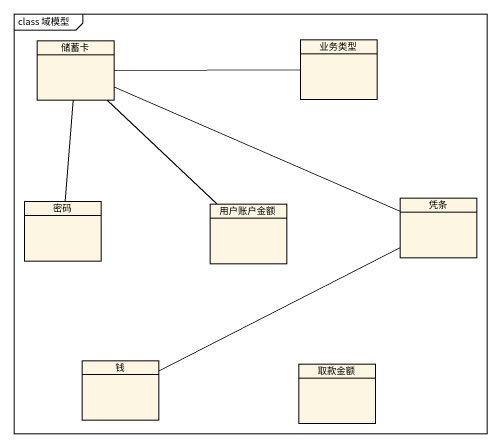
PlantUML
@startuml
mainframe class 域模型
hide circle
hide empty members
class 储蓄卡
class 业务类型
class 凭条
class 密码
class 用户账户金额
class 钱
class 取款金额
储蓄卡 -right- 业务类型
储蓄卡 -right- 凭条
储蓄卡 -- 密码
储蓄卡 -- 用户账户金额
凭条 -left- 钱
@enduml
